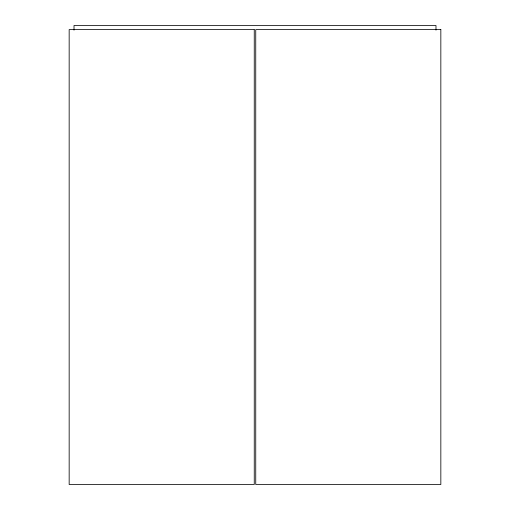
<?xml version="1.0" encoding="UTF-8"?>
<svg xmlns="http://www.w3.org/2000/svg" width="510" height="510" viewBox="0 0 510 510"><rect width="100%" height="100%" fill="white"/><g stroke="black" fill="none" stroke-linecap="round" stroke-linejoin="round"><path stroke-width="0.76" d="M435.986 30.166L435.986 25.5L74.014 25.5L74.014 30.166M254.254 29.605L69.162 29.605L69.162 484.5L254.254 484.5L254.254 29.605M440.838 29.605L255.746 29.605L255.746 484.5L440.838 484.5L440.838 29.605"/></g></svg>
